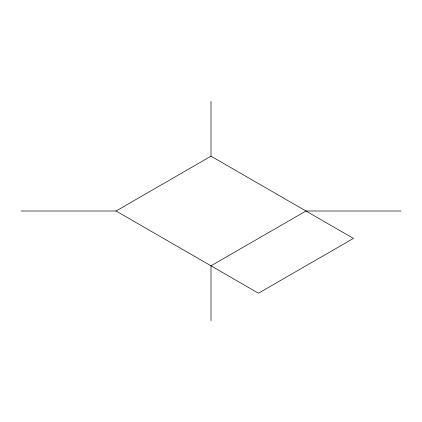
<?xml version="1.0" encoding="UTF-8"?>
<svg xmlns="http://www.w3.org/2000/svg" width="422" height="422" viewBox="0 0 422 422"><rect width="100%" height="100%" fill="white"/><g stroke="black" fill="none" stroke-linecap="round" stroke-linejoin="round"><path stroke-width="0.63" d="M116.05 211L211 156.182L353.425 238.409L258.475 293.227L116.05 211L21.1 211M400.9 211L305.95 211L211 265.818L211 320.636M211 101.364L211 156.182"/></g></svg>
